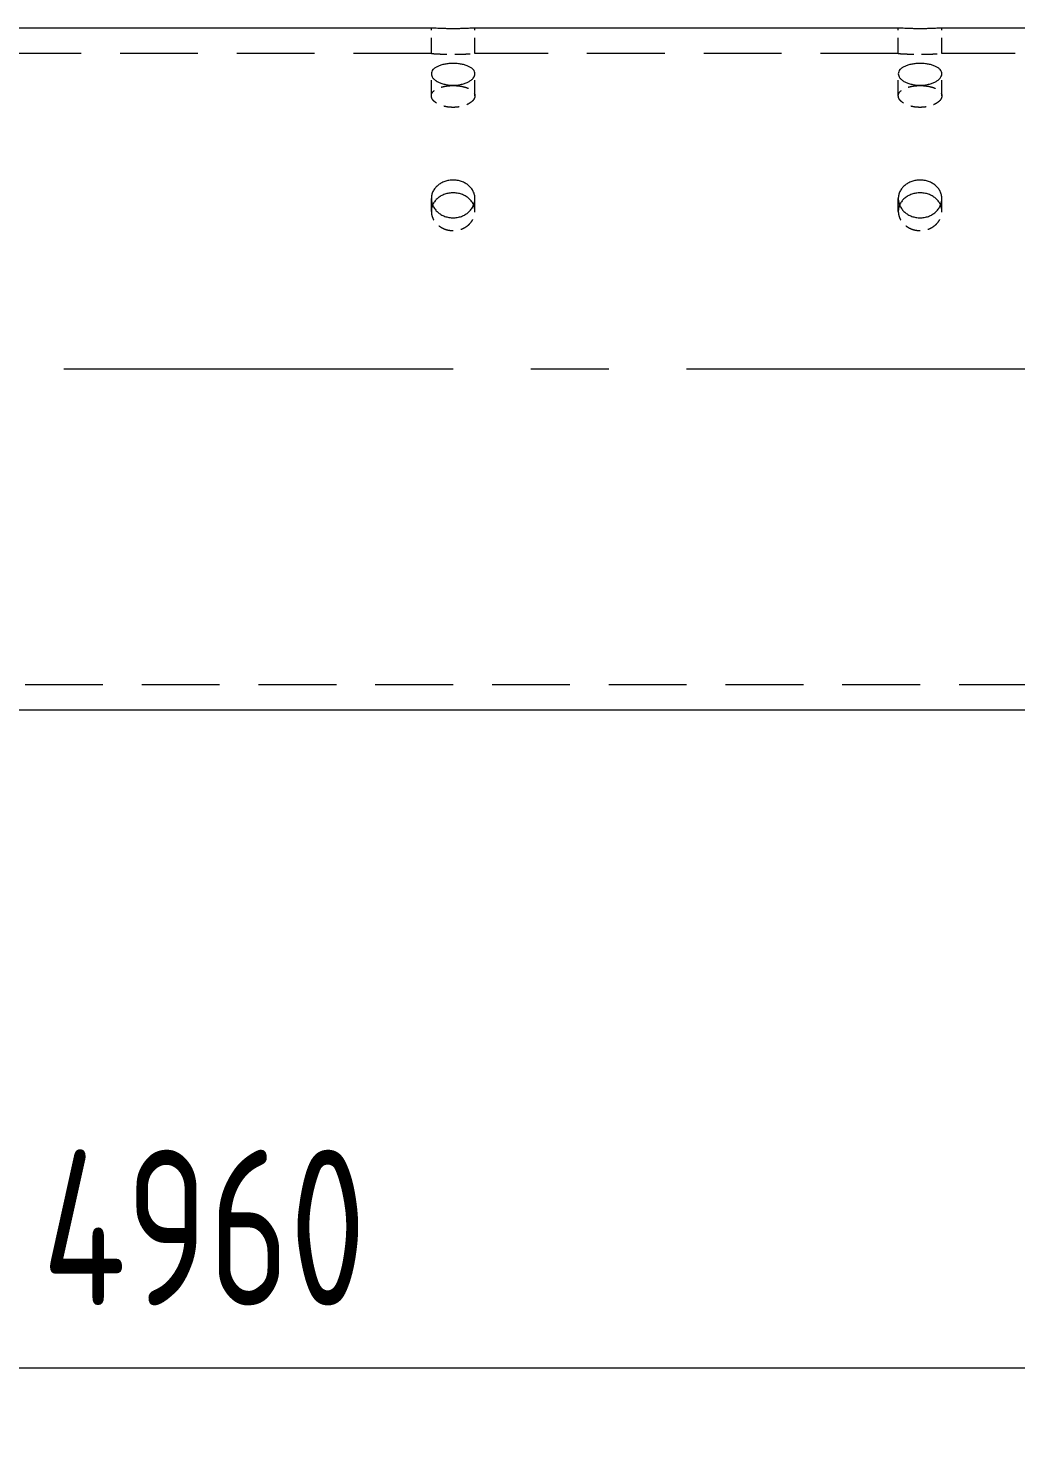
# Model space of a CAD drawing. Header units: millimetres. Extents: x -46397 to 283259, y -8690 to 23983.
# Drawn here: x 158385.4 to 158702.7, y 950.1 to 1400.4 of the extents above; entities that cross this region are included whole.
import ezdxf

# ---------------------------------------------------------------- set-up
doc = ezdxf.new("R2010")
doc.units = ezdxf.units.MM
doc.linetypes.add('CENTER', pattern=[2, 1.25, -0.25, 0.25, -0.25])
doc.linetypes.add('HIDDENX2', pattern=[0.75, 0.5, -0.25])
doc.layers.get('Defpoints').update_dxf_attribs({"lineweight": 0})
doc.layers.add('DUONGTAM', color=1, linetype='CENTER', lineweight=0)
doc.layers.add('PHANTOM 2', color=8, linetype='Continuous', lineweight=0)
doc.layers.add('flashshoot', color=7, linetype='Continuous')
doc.styles.add('GHI CHÚ 1', font='isocp_IV25.ttf', dxfattribs={"width": 0.8})
doc.dimstyles.new('1-30SCALE', dxfattribs={"dimtxt": 75, "dimasz": 75, "dimexe": 37.5, "dimexo": 30, "dimgap": 30, "dimtad": 1, "dimtoh": 1, "dimdec": 0, "dimdsep": 46, "dimtxsty": 'GHI CHÚ 1', "dimcen": 0.09, "dimclrd": 256, "dimclre": 256, "dimclrt": 2, "dimadec": 0, "dimazin": 0, "dimtfac": 1, "dimtdec": 0, "dimtofl": 0, "dimtmove": 0, "dimatfit": 3, "dimfxl": 1, "dimlwd": 0, "dimlwe": 0, "dimarcsym": 0})

# ---------------------------------------------------------------- blocks, each defined once
blk = doc.blocks.new('A$C49aca623')
at = {"color": 2, "linetype": 'Continuous', "lineweight": 0, "ltscale": 10, "extrusion": (2.28848e-17, 1, 0)}
for p, q in [((-447, -563.9), (-583, -563.9)), ((-297, -563.9), (-433, -563.9)), ((-147, -563.9), (-283, -563.9)), ((1960, -783), (-2832, -783))]:
    blk.add_line(p, q, dxfattribs=at)
at = {"color": 1, "linetype": 'HIDDENX2', "lineweight": 0, "ltscale": 10, "extrusion": (2.28848e-17, 1, 0)}
for p, q in [((-447, -572.08), (-447, -563.9)), ((-433, -572.08), (-433, -563.9)), ((-297, -572.08), (-297, -563.9)), ((-283, -572.08), (-283, -563.9)), ((-447, -585.66), (-447, -578.58)), ((-433, -585.66), (-433, -578.58)), ((-297, -585.66), (-297, -578.58)), ((-283, -585.66), (-283, -578.58)), ((-447, -622.77), (-447, -618.68)), ((-433, -622.77), (-433, -618.68)), ((-297, -622.77), (-297, -618.68)), ((-283, -622.77), (-283, -618.68))]:
    blk.add_line(p, q, dxfattribs=at)
at = {"color": 1, "linetype": 'HIDDENX2', "lineweight": 0, "ltscale": 50, "extrusion": (2.28848e-17, 1, 0)}
for p, q in [((-447, -572.08), (-583, -572.08)), ((-297, -572.08), (-433, -572.08)), ((-147, -572.08), (-283, -572.08)), ((1960, -774.82), (-2832, -774.82))]:
    blk.add_line(p, q, dxfattribs=at)
at = {"color": 2, "linetype": 'Continuous', "lineweight": 0, "ltscale": 10}
for points, knots in [([(-433, -563.9), (-433, -563.9), (-433.04, -563.9), (-433.22, -563.91), (-433.35, -563.92), (-433.71, -563.94), (-433.93, -563.96), (-434.45, -563.98), (-434.74, -564), (-435.36, -564.03), (-435.71, -564.04), (-436.48, -564.07), (-436.89, -564.08), (-437.75, -564.1), (-438.2, -564.11), (-439.11, -564.12), (-439.56, -564.12), (-440.44, -564.12), (-440.89, -564.12), (-441.8, -564.11), (-442.25, -564.1), (-443.11, -564.08), (-443.52, -564.07), (-444.29, -564.04), (-444.64, -564.03), (-445.26, -564), (-445.55, -563.98), (-446.07, -563.96), (-446.29, -563.94), (-446.65, -563.92), (-446.78, -563.91), (-446.96, -563.9), (-447, -563.9), (-447, -563.9)], [10.550311, 10.550311, 10.550311, 10.550311, 11.869099, 11.869099, 13.187888, 13.187888, 14.506676, 14.506676, 15.825465, 15.825465, 17.144254, 17.144254, 18.463043, 18.463043, 19.781833, 19.781833, 21.100622, 21.100622, 22.419411, 22.419411, 23.7382, 23.7382, 25.05699, 25.05699, 26.375779, 26.375779, 27.694567, 27.694567, 29.013356, 29.013356, 30.332144, 30.332144, 31.650933, 31.650933, 31.650933, 31.650933]), ([(-283, -563.9), (-283, -563.9), (-283.04, -563.9), (-283.22, -563.91), (-283.35, -563.92), (-283.71, -563.94), (-283.93, -563.96), (-284.45, -563.98), (-284.74, -564), (-285.36, -564.03), (-285.71, -564.04), (-286.48, -564.07), (-286.89, -564.08), (-287.75, -564.1), (-288.2, -564.11), (-289.11, -564.12), (-289.56, -564.12), (-290.44, -564.12), (-290.89, -564.12), (-291.8, -564.11), (-292.25, -564.1), (-293.11, -564.08), (-293.52, -564.07), (-294.29, -564.04), (-294.64, -564.03), (-295.26, -564), (-295.55, -563.98), (-296.07, -563.96), (-296.29, -563.94), (-296.65, -563.92), (-296.78, -563.91), (-296.96, -563.9), (-297, -563.9), (-297, -563.9)], [10.550311, 10.550311, 10.550311, 10.550311, 11.869099, 11.869099, 13.187888, 13.187888, 14.506676, 14.506676, 15.825465, 15.825465, 17.144254, 17.144254, 18.463043, 18.463043, 19.781833, 19.781833, 21.100622, 21.100622, 22.419411, 22.419411, 23.7382, 23.7382, 25.05699, 25.05699, 26.375779, 26.375779, 27.694567, 27.694567, 29.013356, 29.013356, 30.332144, 30.332144, 31.650933, 31.650933, 31.650933, 31.650933]), ([(-440, -575.27), (-439.56, -575.27), (-439.11, -575.29), (-438.2, -575.37), (-437.75, -575.43), (-436.89, -575.59), (-436.48, -575.69), (-435.71, -575.92), (-435.36, -576.06), (-434.74, -576.34), (-434.45, -576.51), (-433.93, -576.86), (-433.71, -577.06), (-433.35, -577.47), (-433.22, -577.69), (-433.04, -578.13), (-433, -578.36), (-433, -578.8), (-433.04, -579.03), (-433.22, -579.49), (-433.35, -579.72), (-433.71, -580.17), (-433.93, -580.39), (-434.45, -580.79), (-434.74, -580.98), (-435.36, -581.32), (-435.71, -581.47), (-436.48, -581.76), (-436.89, -581.88), (-437.75, -582.07), (-438.2, -582.15), (-439.11, -582.25), (-439.56, -582.27), (-440.44, -582.27), (-440.89, -582.25), (-441.8, -582.15), (-442.25, -582.07), (-443.11, -581.88), (-443.52, -581.76), (-444.29, -581.47), (-444.64, -581.32), (-445.26, -580.98), (-445.55, -580.79), (-446.07, -580.39), (-446.29, -580.17), (-446.65, -579.72), (-446.78, -579.49), (-446.96, -579.03), (-447, -578.8), (-447, -578.36), (-446.96, -578.13), (-446.78, -577.69), (-446.65, -577.47), (-446.29, -577.06), (-446.07, -576.86), (-445.55, -576.51), (-445.26, -576.34), (-444.64, -576.06), (-444.29, -575.92), (-443.52, -575.69), (-443.11, -575.59), (-442.25, -575.43), (-441.8, -575.37), (-440.89, -575.29), (-440.44, -575.27), (-440, -575.27)], [0, 0, 0, 0, 1.318789, 1.318789, 2.637578, 2.637578, 3.956368, 3.956368, 5.275157, 5.275157, 6.593945, 6.593945, 7.912734, 7.912734, 9.231522, 9.231522, 10.550311, 10.550311, 11.869099, 11.869099, 13.187888, 13.187888, 14.506676, 14.506676, 15.825465, 15.825465, 17.144254, 17.144254, 18.463043, 18.463043, 19.781833, 19.781833, 21.100622, 21.100622, 22.419411, 22.419411, 23.7382, 23.7382, 25.05699, 25.05699, 26.375779, 26.375779, 27.694567, 27.694567, 29.013356, 29.013356, 30.332144, 30.332144, 31.650933, 31.650933, 32.969721, 32.969721, 34.28851, 34.28851, 35.607298, 35.607298, 36.926087, 36.926087, 38.244876, 38.244876, 39.563665, 39.563665, 40.882454, 40.882454, 42.201244, 42.201244, 42.201244, 42.201244]), ([(-290, -575.27), (-289.56, -575.27), (-289.11, -575.29), (-288.2, -575.37), (-287.75, -575.43), (-286.89, -575.59), (-286.48, -575.69), (-285.71, -575.92), (-285.36, -576.06), (-284.74, -576.34), (-284.45, -576.51), (-283.93, -576.86), (-283.71, -577.06), (-283.35, -577.47), (-283.22, -577.69), (-283.04, -578.13), (-283, -578.36), (-283, -578.8), (-283.04, -579.03), (-283.22, -579.49), (-283.35, -579.72), (-283.71, -580.17), (-283.93, -580.39), (-284.45, -580.79), (-284.74, -580.98), (-285.36, -581.32), (-285.71, -581.47), (-286.48, -581.76), (-286.89, -581.88), (-287.75, -582.07), (-288.2, -582.15), (-289.11, -582.25), (-289.56, -582.27), (-290.44, -582.27), (-290.89, -582.25), (-291.8, -582.15), (-292.25, -582.07), (-293.11, -581.88), (-293.52, -581.76), (-294.29, -581.47), (-294.64, -581.32), (-295.26, -580.98), (-295.55, -580.79), (-296.07, -580.39), (-296.29, -580.17), (-296.65, -579.72), (-296.78, -579.49), (-296.96, -579.03), (-297, -578.8), (-297, -578.36), (-296.96, -578.13), (-296.78, -577.69), (-296.65, -577.47), (-296.29, -577.06), (-296.07, -576.86), (-295.55, -576.51), (-295.26, -576.34), (-294.64, -576.06), (-294.29, -575.92), (-293.52, -575.69), (-293.11, -575.59), (-292.25, -575.43), (-291.8, -575.37), (-290.89, -575.29), (-290.44, -575.27), (-290, -575.27)], [0, 0, 0, 0, 1.318789, 1.318789, 2.637578, 2.637578, 3.956368, 3.956368, 5.275157, 5.275157, 6.593945, 6.593945, 7.912734, 7.912734, 9.231522, 9.231522, 10.550311, 10.550311, 11.869099, 11.869099, 13.187888, 13.187888, 14.506676, 14.506676, 15.825465, 15.825465, 17.144254, 17.144254, 18.463043, 18.463043, 19.781833, 19.781833, 21.100622, 21.100622, 22.419411, 22.419411, 23.7382, 23.7382, 25.05699, 25.05699, 26.375779, 26.375779, 27.694567, 27.694567, 29.013356, 29.013356, 30.332144, 30.332144, 31.650933, 31.650933, 32.969721, 32.969721, 34.28851, 34.28851, 35.607298, 35.607298, 36.926087, 36.926087, 38.244876, 38.244876, 39.563665, 39.563665, 40.882454, 40.882454, 42.201244, 42.201244, 42.201244, 42.201244]), ([(-440, -612.72), (-439.56, -612.72), (-439.11, -612.76), (-438.2, -612.91), (-437.75, -613.02), (-436.89, -613.32), (-436.48, -613.51), (-435.71, -613.94), (-435.36, -614.18), (-434.74, -614.71), (-434.45, -615), (-433.93, -615.65), (-433.71, -616), (-433.35, -616.74), (-433.22, -617.12), (-433.04, -617.9), (-433, -618.29), (-433, -619.06), (-433.04, -619.45), (-433.22, -620.24), (-433.35, -620.63), (-433.71, -621.39), (-433.93, -621.75), (-434.45, -622.43), (-434.74, -622.74), (-435.36, -623.29), (-435.71, -623.55), (-436.48, -624.01), (-436.89, -624.21), (-437.75, -624.53), (-438.2, -624.65), (-439.11, -624.81), (-439.56, -624.85), (-440.44, -624.85), (-440.89, -624.81), (-441.8, -624.65), (-442.25, -624.53), (-443.11, -624.21), (-443.52, -624.01), (-444.29, -623.55), (-444.64, -623.29), (-445.26, -622.74), (-445.55, -622.43), (-446.07, -621.75), (-446.29, -621.39), (-446.65, -620.63), (-446.78, -620.24), (-446.96, -619.45), (-447, -619.06), (-447, -618.29), (-446.96, -617.9), (-446.78, -617.12), (-446.65, -616.74), (-446.29, -616), (-446.07, -615.65), (-445.55, -615), (-445.26, -614.71), (-444.64, -614.18), (-444.29, -613.94), (-443.52, -613.51), (-443.11, -613.32), (-442.25, -613.02), (-441.8, -612.91), (-440.89, -612.76), (-440.44, -612.72), (-440, -612.72)], [0, 0, 0, 0, 1.318789, 1.318789, 2.637578, 2.637578, 3.956368, 3.956368, 5.275157, 5.275157, 6.593945, 6.593945, 7.912734, 7.912734, 9.231522, 9.231522, 10.550311, 10.550311, 11.869099, 11.869099, 13.187888, 13.187888, 14.506676, 14.506676, 15.825465, 15.825465, 17.144254, 17.144254, 18.463043, 18.463043, 19.781833, 19.781833, 21.100622, 21.100622, 22.419411, 22.419411, 23.7382, 23.7382, 25.05699, 25.05699, 26.375779, 26.375779, 27.694567, 27.694567, 29.013356, 29.013356, 30.332144, 30.332144, 31.650933, 31.650933, 32.969721, 32.969721, 34.28851, 34.28851, 35.607298, 35.607298, 36.926087, 36.926087, 38.244876, 38.244876, 39.563665, 39.563665, 40.882454, 40.882454, 42.201244, 42.201244, 42.201244, 42.201244]), ([(-290, -612.72), (-289.56, -612.72), (-289.11, -612.76), (-288.2, -612.91), (-287.75, -613.02), (-286.89, -613.32), (-286.48, -613.51), (-285.71, -613.94), (-285.36, -614.18), (-284.74, -614.71), (-284.45, -615), (-283.93, -615.65), (-283.71, -616), (-283.35, -616.74), (-283.22, -617.12), (-283.04, -617.9), (-283, -618.29), (-283, -619.06), (-283.04, -619.45), (-283.22, -620.24), (-283.35, -620.63), (-283.71, -621.39), (-283.93, -621.75), (-284.45, -622.43), (-284.74, -622.74), (-285.36, -623.29), (-285.71, -623.55), (-286.48, -624.01), (-286.89, -624.21), (-287.75, -624.53), (-288.2, -624.65), (-289.11, -624.81), (-289.56, -624.85), (-290.44, -624.85), (-290.89, -624.81), (-291.8, -624.65), (-292.25, -624.53), (-293.11, -624.21), (-293.52, -624.01), (-294.29, -623.55), (-294.64, -623.29), (-295.26, -622.74), (-295.55, -622.43), (-296.07, -621.75), (-296.29, -621.39), (-296.65, -620.63), (-296.78, -620.24), (-296.96, -619.45), (-297, -619.06), (-297, -618.29), (-296.96, -617.9), (-296.78, -617.12), (-296.65, -616.74), (-296.29, -616), (-296.07, -615.65), (-295.55, -615), (-295.26, -614.71), (-294.64, -614.18), (-294.29, -613.94), (-293.52, -613.51), (-293.11, -613.32), (-292.25, -613.02), (-291.8, -612.91), (-290.89, -612.76), (-290.44, -612.72), (-290, -612.72)], [0, 0, 0, 0, 1.318789, 1.318789, 2.637578, 2.637578, 3.956368, 3.956368, 5.275157, 5.275157, 6.593945, 6.593945, 7.912734, 7.912734, 9.231522, 9.231522, 10.550311, 10.550311, 11.869099, 11.869099, 13.187888, 13.187888, 14.506676, 14.506676, 15.825465, 15.825465, 17.144254, 17.144254, 18.463043, 18.463043, 19.781833, 19.781833, 21.100622, 21.100622, 22.419411, 22.419411, 23.7382, 23.7382, 25.05699, 25.05699, 26.375779, 26.375779, 27.694567, 27.694567, 29.013356, 29.013356, 30.332144, 30.332144, 31.650933, 31.650933, 32.969721, 32.969721, 34.28851, 34.28851, 35.607298, 35.607298, 36.926087, 36.926087, 38.244876, 38.244876, 39.563665, 39.563665, 40.882454, 40.882454, 42.201244, 42.201244, 42.201244, 42.201244]), ([(-440, -616.82), (-440.44, -616.82), (-440.89, -616.86), (-441.8, -617.01), (-442.25, -617.12), (-443.11, -617.42), (-443.52, -617.6), (-444.29, -618.03), (-444.64, -618.28), (-445.26, -618.8), (-445.55, -619.1), (-446.07, -619.74), (-446.29, -620.09), (-446.51, -620.55), (-446.55, -620.64), (-446.59, -620.73)], [0, 0, 0, 0, 1.318854, 1.318854, 2.637708, 2.637708, 3.956563, 3.956563, 5.275417, 5.275417, 6.59427, 6.59427, 7.913123, 7.913123, 8.233495, 8.233495, 8.233495, 8.233495]), ([(-433.41, -620.73), (-433.45, -620.64), (-433.49, -620.55), (-433.71, -620.09), (-433.93, -619.74), (-434.45, -619.1), (-434.74, -618.8), (-435.36, -618.28), (-435.71, -618.03), (-436.48, -617.6), (-436.89, -617.42), (-437.75, -617.12), (-438.2, -617.01), (-439.11, -616.86), (-439.56, -616.82), (-440, -616.82)], [33.969824, 33.969824, 33.969824, 33.969824, 34.290196, 34.290196, 35.609049, 35.609049, 36.927902, 36.927902, 38.246757, 38.246757, 39.565611, 39.565611, 40.884465, 40.884465, 42.203319, 42.203319, 42.203319, 42.203319]), ([(-290, -616.82), (-290.44, -616.82), (-290.89, -616.86), (-291.8, -617.01), (-292.25, -617.12), (-293.11, -617.42), (-293.52, -617.6), (-294.29, -618.03), (-294.64, -618.28), (-295.26, -618.8), (-295.55, -619.1), (-296.07, -619.74), (-296.29, -620.09), (-296.51, -620.55), (-296.55, -620.64), (-296.59, -620.73)], [0, 0, 0, 0, 1.318854, 1.318854, 2.637708, 2.637708, 3.956563, 3.956563, 5.275417, 5.275417, 6.59427, 6.59427, 7.913123, 7.913123, 8.233495, 8.233495, 8.233495, 8.233495]), ([(-283.41, -620.73), (-283.45, -620.64), (-283.49, -620.55), (-283.71, -620.09), (-283.93, -619.74), (-284.45, -619.1), (-284.74, -618.8), (-285.36, -618.28), (-285.71, -618.03), (-286.48, -617.6), (-286.89, -617.42), (-287.75, -617.12), (-288.2, -617.01), (-289.11, -616.86), (-289.56, -616.82), (-290, -616.82)], [33.969824, 33.969824, 33.969824, 33.969824, 34.290196, 34.290196, 35.609049, 35.609049, 36.927902, 36.927902, 38.246757, 38.246757, 39.565611, 39.565611, 40.884465, 40.884465, 42.203319, 42.203319, 42.203319, 42.203319])]:
    blk.add_open_spline(points, degree=3, knots=knots, dxfattribs=at)
at = {"color": 1, "linetype": 'HIDDENX2', "lineweight": 0, "ltscale": 10}
for points, knots in [([(-447, -572.08), (-447, -572.08), (-446.96, -572.08), (-446.78, -572.09), (-446.65, -572.1), (-446.29, -572.13), (-446.07, -572.14), (-445.55, -572.17), (-445.26, -572.19), (-444.64, -572.22), (-444.29, -572.23), (-443.52, -572.26), (-443.11, -572.28), (-442.25, -572.3), (-441.8, -572.31), (-440.89, -572.32), (-440.44, -572.32), (-439.56, -572.32), (-439.11, -572.32), (-438.2, -572.31), (-437.75, -572.3), (-436.89, -572.28), (-436.48, -572.26), (-435.71, -572.23), (-435.36, -572.22), (-434.74, -572.19), (-434.45, -572.17), (-433.93, -572.14), (-433.71, -572.13), (-433.35, -572.1), (-433.22, -572.09), (-433.04, -572.08), (-433, -572.08), (-433, -572.08)], [10.55083, 10.55083, 10.55083, 10.55083, 11.869683, 11.869683, 13.188536, 13.188536, 14.507389, 14.507389, 15.826243, 15.826243, 17.145097, 17.145097, 18.463951, 18.463951, 19.782805, 19.782805, 21.10166, 21.10166, 22.420514, 22.420514, 23.739368, 23.739368, 25.058222, 25.058222, 26.377077, 26.377077, 27.69593, 27.69593, 29.014783, 29.014783, 30.333636, 30.333636, 31.652489, 31.652489, 31.652489, 31.652489]), ([(-297, -572.08), (-297, -572.08), (-296.96, -572.08), (-296.78, -572.09), (-296.65, -572.1), (-296.29, -572.13), (-296.07, -572.14), (-295.55, -572.17), (-295.26, -572.19), (-294.64, -572.22), (-294.29, -572.23), (-293.52, -572.26), (-293.11, -572.28), (-292.25, -572.3), (-291.8, -572.31), (-290.89, -572.32), (-290.44, -572.32), (-289.56, -572.32), (-289.11, -572.32), (-288.2, -572.31), (-287.75, -572.3), (-286.89, -572.28), (-286.48, -572.26), (-285.71, -572.23), (-285.36, -572.22), (-284.74, -572.19), (-284.45, -572.17), (-283.93, -572.14), (-283.71, -572.13), (-283.35, -572.1), (-283.22, -572.09), (-283.04, -572.08), (-283, -572.08), (-283, -572.08)], [10.55083, 10.55083, 10.55083, 10.55083, 11.869683, 11.869683, 13.188536, 13.188536, 14.507389, 14.507389, 15.826243, 15.826243, 17.145097, 17.145097, 18.463951, 18.463951, 19.782805, 19.782805, 21.10166, 21.10166, 22.420514, 22.420514, 23.739368, 23.739368, 25.058222, 25.058222, 26.377077, 26.377077, 27.69593, 27.69593, 29.014783, 29.014783, 30.333636, 30.333636, 31.652489, 31.652489, 31.652489, 31.652489]), ([(-440, -582.37), (-440.44, -582.37), (-440.89, -582.39), (-441.8, -582.47), (-442.25, -582.53), (-443.11, -582.69), (-443.52, -582.79), (-444.29, -583.02), (-444.64, -583.15), (-445.26, -583.43), (-445.55, -583.59), (-446.07, -583.95), (-446.29, -584.15), (-446.65, -584.56), (-446.78, -584.77), (-446.96, -585.22), (-447, -585.44), (-447, -585.88), (-446.96, -586.11), (-446.78, -586.57), (-446.65, -586.81), (-446.29, -587.26), (-446.07, -587.48), (-445.55, -587.88), (-445.26, -588.07), (-444.64, -588.41), (-444.29, -588.57), (-443.52, -588.85), (-443.11, -588.97), (-442.25, -589.17), (-441.8, -589.25), (-440.89, -589.35), (-440.44, -589.37), (-439.56, -589.37), (-439.11, -589.35), (-438.2, -589.25), (-437.75, -589.17), (-436.89, -588.97), (-436.48, -588.85), (-435.71, -588.57), (-435.36, -588.41), (-434.74, -588.07), (-434.45, -587.88), (-433.93, -587.48), (-433.71, -587.26), (-433.35, -586.81), (-433.22, -586.57), (-433.04, -586.11), (-433, -585.88), (-433, -585.44), (-433.04, -585.22), (-433.22, -584.77), (-433.35, -584.56), (-433.71, -584.15), (-433.93, -583.95), (-434.45, -583.59), (-434.74, -583.43), (-435.36, -583.15), (-435.71, -583.02), (-436.48, -582.79), (-436.89, -582.69), (-437.75, -582.53), (-438.2, -582.47), (-439.11, -582.39), (-439.56, -582.37), (-440, -582.37)], [0, 0, 0, 0, 1.318854, 1.318854, 2.637708, 2.637708, 3.956563, 3.956563, 5.275417, 5.275417, 6.59427, 6.59427, 7.913123, 7.913123, 9.231977, 9.231977, 10.55083, 10.55083, 11.869683, 11.869683, 13.188536, 13.188536, 14.507389, 14.507389, 15.826243, 15.826243, 17.145097, 17.145097, 18.463951, 18.463951, 19.782805, 19.782805, 21.10166, 21.10166, 22.420514, 22.420514, 23.739368, 23.739368, 25.058222, 25.058222, 26.377077, 26.377077, 27.69593, 27.69593, 29.014783, 29.014783, 30.333636, 30.333636, 31.652489, 31.652489, 32.971343, 32.971343, 34.290196, 34.290196, 35.609049, 35.609049, 36.927902, 36.927902, 38.246757, 38.246757, 39.565611, 39.565611, 40.884465, 40.884465, 42.203319, 42.203319, 42.203319, 42.203319]), ([(-290, -582.37), (-290.44, -582.37), (-290.89, -582.39), (-291.8, -582.47), (-292.25, -582.53), (-293.11, -582.69), (-293.52, -582.79), (-294.29, -583.02), (-294.64, -583.15), (-295.26, -583.43), (-295.55, -583.59), (-296.07, -583.95), (-296.29, -584.15), (-296.65, -584.56), (-296.78, -584.77), (-296.96, -585.22), (-297, -585.44), (-297, -585.88), (-296.96, -586.11), (-296.78, -586.57), (-296.65, -586.81), (-296.29, -587.26), (-296.07, -587.48), (-295.55, -587.88), (-295.26, -588.07), (-294.64, -588.41), (-294.29, -588.57), (-293.52, -588.85), (-293.11, -588.97), (-292.25, -589.17), (-291.8, -589.25), (-290.89, -589.35), (-290.44, -589.37), (-289.56, -589.37), (-289.11, -589.35), (-288.2, -589.25), (-287.75, -589.17), (-286.89, -588.97), (-286.48, -588.85), (-285.71, -588.57), (-285.36, -588.41), (-284.74, -588.07), (-284.45, -587.88), (-283.93, -587.48), (-283.71, -587.26), (-283.35, -586.81), (-283.22, -586.57), (-283.04, -586.11), (-283, -585.88), (-283, -585.44), (-283.04, -585.22), (-283.22, -584.77), (-283.35, -584.56), (-283.71, -584.15), (-283.93, -583.95), (-284.45, -583.59), (-284.74, -583.43), (-285.36, -583.15), (-285.71, -583.02), (-286.48, -582.79), (-286.89, -582.69), (-287.75, -582.53), (-288.2, -582.47), (-289.11, -582.39), (-289.56, -582.37), (-290, -582.37)], [0, 0, 0, 0, 1.318854, 1.318854, 2.637708, 2.637708, 3.956563, 3.956563, 5.275417, 5.275417, 6.59427, 6.59427, 7.913123, 7.913123, 9.231977, 9.231977, 10.55083, 10.55083, 11.869683, 11.869683, 13.188536, 13.188536, 14.507389, 14.507389, 15.826243, 15.826243, 17.145097, 17.145097, 18.463951, 18.463951, 19.782805, 19.782805, 21.10166, 21.10166, 22.420514, 22.420514, 23.739368, 23.739368, 25.058222, 25.058222, 26.377077, 26.377077, 27.69593, 27.69593, 29.014783, 29.014783, 30.333636, 30.333636, 31.652489, 31.652489, 32.971343, 32.971343, 34.290196, 34.290196, 35.609049, 35.609049, 36.927902, 36.927902, 38.246757, 38.246757, 39.565611, 39.565611, 40.884465, 40.884465, 42.203319, 42.203319, 42.203319, 42.203319]), ([(-446.59, -620.73), (-446.71, -621.02), (-446.8, -621.31), (-446.96, -621.99), (-447, -622.38), (-447, -623.15), (-446.96, -623.54), (-446.78, -624.33), (-446.65, -624.72), (-446.29, -625.48), (-446.07, -625.85), (-445.55, -626.52), (-445.26, -626.84), (-444.64, -627.39), (-444.29, -627.65), (-443.52, -628.11), (-443.11, -628.31), (-442.25, -628.63), (-441.8, -628.75), (-440.89, -628.91), (-440.44, -628.95), (-439.56, -628.95), (-439.11, -628.91), (-438.2, -628.75), (-437.75, -628.63), (-436.89, -628.31), (-436.48, -628.11), (-435.71, -627.65), (-435.36, -627.39), (-434.74, -626.84), (-434.45, -626.52), (-433.93, -625.85), (-433.71, -625.48), (-433.35, -624.72), (-433.22, -624.33), (-433.04, -623.54), (-433, -623.15), (-433, -622.38), (-433.04, -621.99), (-433.2, -621.31), (-433.29, -621.02), (-433.41, -620.73)], [8.233495, 8.233495, 8.233495, 8.233495, 9.231977, 9.231977, 10.55083, 10.55083, 11.869683, 11.869683, 13.188536, 13.188536, 14.507389, 14.507389, 15.826243, 15.826243, 17.145097, 17.145097, 18.463951, 18.463951, 19.782805, 19.782805, 21.10166, 21.10166, 22.420514, 22.420514, 23.739368, 23.739368, 25.058222, 25.058222, 26.377077, 26.377077, 27.69593, 27.69593, 29.014783, 29.014783, 30.333636, 30.333636, 31.652489, 31.652489, 32.971343, 32.971343, 33.969824, 33.969824, 33.969824, 33.969824]), ([(-296.59, -620.73), (-296.71, -621.02), (-296.8, -621.31), (-296.96, -621.99), (-297, -622.38), (-297, -623.15), (-296.96, -623.54), (-296.78, -624.33), (-296.65, -624.72), (-296.29, -625.48), (-296.07, -625.85), (-295.55, -626.52), (-295.26, -626.84), (-294.64, -627.39), (-294.29, -627.65), (-293.52, -628.11), (-293.11, -628.31), (-292.25, -628.63), (-291.8, -628.75), (-290.89, -628.91), (-290.44, -628.95), (-289.56, -628.95), (-289.11, -628.91), (-288.2, -628.75), (-287.75, -628.63), (-286.89, -628.31), (-286.48, -628.11), (-285.71, -627.65), (-285.36, -627.39), (-284.74, -626.84), (-284.45, -626.52), (-283.93, -625.85), (-283.71, -625.48), (-283.35, -624.72), (-283.22, -624.33), (-283.04, -623.54), (-283, -623.15), (-283, -622.38), (-283.04, -621.99), (-283.2, -621.31), (-283.29, -621.02), (-283.41, -620.73)], [8.233495, 8.233495, 8.233495, 8.233495, 9.231977, 9.231977, 10.55083, 10.55083, 11.869683, 11.869683, 13.188536, 13.188536, 14.507389, 14.507389, 15.826243, 15.826243, 17.145097, 17.145097, 18.463951, 18.463951, 19.782805, 19.782805, 21.10166, 21.10166, 22.420514, 22.420514, 23.739368, 23.739368, 25.058222, 25.058222, 26.377077, 26.377077, 27.69593, 27.69593, 29.014783, 29.014783, 30.333636, 30.333636, 31.652489, 31.652489, 32.971343, 32.971343, 33.969824, 33.969824, 33.969824, 33.969824])]:
    blk.add_open_spline(points, degree=3, knots=knots, dxfattribs=at)
at = {"layer": 'DUONGTAM', "ltscale": 100, "extrusion": (2.28848e-17, 1, 0)}
blk.add_line((1960, -673.45), (-3000, -673.45), dxfattribs=at)
blk = doc.blocks.new('*D618')
at = {"layer": 'Defpoints', "color": 0, "transparency": 16777216}
for p in [(155961.93, 1181.26, -1.5), (160921.93, 1181.26, -1.5), (160921.93, 970.15)]:
    blk.add_point(p, dxfattribs=at)
at = {"layer": 'PHANTOM 2', "linetype": 'Continuous', "lineweight": 0, "transparency": 16777216}
for p, q in [((155961.93, 1161.26), (155961.93, 950.15)), ((160921.93, 1161.26), (160921.93, 950.15)), ((156006.93, 970.15), (160876.93, 970.15))]:
    blk.add_line(p, q, dxfattribs=at)
at = {"layer": 'PHANTOM 2', "transparency": 16777216}
for points in [[(156006.93, 977.65), (156006.93, 962.65), (155961.93, 970.15)], [(160876.93, 977.65), (160876.93, 962.65), (160921.93, 970.15)]]:
    blk.add_solid(points, dxfattribs=at)
at = {"layer": 'PHANTOM 2', "color": 2, "transparency": 16777216, "insert": (158441.93, 1015.15), "char_height": 50, "attachment_point": 5, "style": 'GHI CHÚ 1'}
blk.add_mtext('4960', dxfattribs=at)

msp = doc.modelspace()

# ---------------------------------------------------------------- block references
at = {"layer": 'flashshoot'}
msp.add_blockref('A$C49aca623', (158961.93, 1964.26, -1.5), dxfattribs=at)

# ---------------------------------------------------------------- dimensions: what is measured, and where the dimension line sits
at = {"layer": 'PHANTOM 2'}
dim = msp.add_linear_dim(base=(160921.93, 970.15), p1=(155961.93, 1181.26, -1.5), p2=(160921.93, 1181.26, -1.5), dimstyle='1-30SCALE', override={"dimtxt": 50, "dimasz": 45, "dimexe": 20, "dimexo": 20, "dimgap": 20, "dimtmove": 1}, dxfattribs=at)
dim.commit()
dim.dimension.update_dxf_attribs({"geometry": '*D618', "text_midpoint": (158441.93, 1015.15)})

doc.saveas('drawing.dxf')
